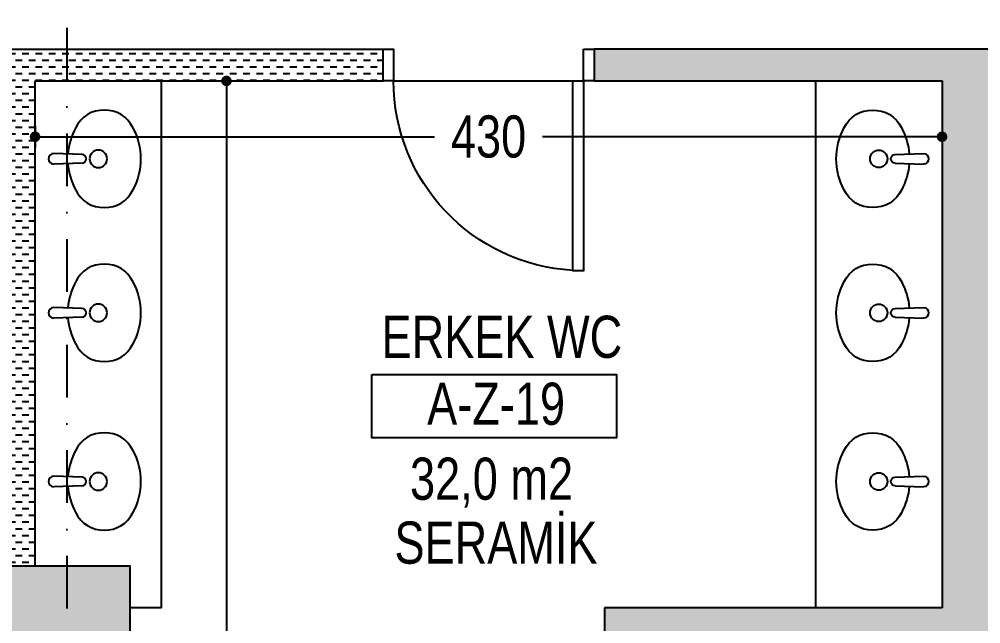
# Model space of a CAD drawing. Header units: centimetres. Extents: x 26569 to 160723, y -3143 to 14565.
# Drawn here: x 51707 to 52162.8, y 3011.1 to 3297.9 of the extents above; entities that cross this region are included whole.
import ezdxf
from ezdxf.enums import TextEntityAlignment as Align

# ---------------------------------------------------------------- set-up
doc = ezdxf.new("R2010")
doc.units = ezdxf.units.CM
doc.header["$LTSCALE"] = 100
doc.linetypes.add('DASHDOT2', pattern=[0.5, 0.25, -0.125, 0, -0.125])
for name, color, linetype in [('A-ANNO-DIMS', 187, 'Continuous'), ('A-ANNO-GRID', 155, 'DASHDOT2'), ('A-ANNO-IDEN', 50, 'Continuous'), ('A-DOOR', 193, 'Continuous'), ('A-FLOR-FIXT', 146, 'Continuous'), ('A-WALL', 134, 'Continuous'), ('A-WALL-HTCH', 8, 'Continuous'), ('S-CONC', 5, 'Continuous'), ('S-HTCH', 8, 'Continuous')]:
    doc.layers.add(name, color=color, linetype=linetype)
doc.styles.add('Fields_100', font='act_simplex.shx', dxfattribs={"width": 0.8, "height": 20})
doc.dimstyles.new('FIELDS_100', dxfattribs={"dimscale": 0, "dimtxt": 20, "dimasz": 5, "dimexe": 5, "dimexo": 5, "dimgap": 5, "dimtad": 0, "dimdec": 0, "dimzin": 0, "dimdsep": 46, "dimtxsty": 'Fields_100', "dimblk": 'DOT', "dimcen": 0.09, "dimclrt": 50, "dimadec": 0, "dimazin": 0, "dimtfac": 1, "dimtdec": 0, "dimtix": 1, "dimtofl": 0, "dimtmove": 1, "dimatfit": 3, "dimfxl": 5, "dimfxlon": 1, "dimtolj": 1, "dimtzin": 0, "dimarcsym": 0})
pattern_1 = [(0, (47244.2896, 54361.0323), (3.175, 3.175), [3.175, -3.175])]

# ---------------------------------------------------------------- blocks, each defined once
blk = doc.blocks.new('KAPI_100')
at = {"layer": 'A-DOOR'}
blk.add_line((5, 15), (95, 15), dxfattribs=at)
blk.add_lwpolyline([(95, 15), (95, 105), (90, 105), (90, 15)], dxfattribs=at)
for points in [[(0, 0), (5, 0), (5, 15), (0, 15)], [(95, 0), (100, 0), (100, 15), (95, 15)]]:
    blk.add_lwpolyline(points, close=True, dxfattribs=at)
blk.add_arc((95, 15), 90, 93.1847, 180, dxfattribs=at)
blk = doc.blocks.new('Mahal kutusu_100')
at = {"color": 0}
blk.add_lwpolyline([(-58, 30), (58, 30), (58, 0), (-58, 0)], close=True, dxfattribs=at)
at = {"color": 0, "style": 'Fields_100', "width": 0.8}
for tag, p in [('MAHAL', (3.64, 37.94)), ('KOD', (0.89, 6.19)), ('ALAN', (-1.26, -29.36)), ('KAPLAMA', (0.85, -59.68))]:
    blk.add_attdef(tag, text='', height=20, dxfattribs=at).set_placement(p, align=Align.CENTER)
blk = doc.blocks.new('LAVABO')
at = {"linetype": 'Continuous'}
for p, q in [((-7.02, 1.87, 0), (-19.21, 2.29, 0)), ((-7.02, 1.87, 0), (-7.02, 1.87, 0)), ((-7.02, -1.88, 0), (-19.21, -2.3, 0)), ((-16.52, -2.21, 0), (-16.52, -2.21, 0))]:
    blk.add_line(p, q, dxfattribs=at)
for centre, radius, start, end in [((2.24, 7.68), 13.32, 88.606, 154.1993), ((2.89, 7.68), 13.32, 25.8007, 91.394), ((14.79, 0), 28, 151.2178, 175.7423), ((-9.66, 0), 28, 0, 28.7822), ((-19.21, -0.01, 0), 2.29, 90, 270), ((-7.08, -0.01, 0), 1.87, 272, 88), ((0, 0), 3.75, 0, 180), ((0, 0), 3.75, 180, 0), ((-9.66, 0), 28, 331.2178, 0), ((14.79, 0), 28, 184.2782, 208.7822), ((2.24, -7.68), 13.32, 205.8007, 271.394), ((2.89, -7.68), 13.32, 268.606, 334.1993)]:
    blk.add_arc(centre, radius, start, end, dxfattribs=at)
blk = doc.blocks.new('_Dot')
at = {"color": 0, "linetype": 'ByBlock', "lineweight": -2}
blk.add_line((-0.5, 0), (-1, 0), dxfattribs=at)
at = {"color": 0, "linetype": 'ByBlock', "const_width": 0.5}
blk.add_lwpolyline([(-0.25, 0, 1), (0.25, 0, 1)], format="xyb", close=True, dxfattribs=at)
blk = doc.blocks.new('*D233')
at = {"layer": 'A-ANNO-DIMS', "color": 0, "lineweight": -2, "transparency": 16777216}
for p, q in [((51800.23, 3268.59), (51810.23, 3268.59)), ((51805.23, 3263.59), (51805.23, 2909.16)), ((51805.23, 2503.59), (51805.23, 2858.02)), ((51800.23, 2498.59), (51810.23, 2498.59))]:
    blk.add_line(p, q, dxfattribs=at)
at = {"layer": 'DEFPOINTS', "color": 0, "transparency": 16777216}
for p in [(51774.48, 3268.59), (51759.48, 2498.59), (51805.23, 2498.59)]:
    blk.add_point(p, dxfattribs=at)
at = {"layer": 'A-ANNO-DIMS', "color": 0, "lineweight": -2, "transparency": 16777216, "xscale": 5, "yscale": 5, "zscale": 5}
for p, rotation in [((51805.23, 3268.59), 90), ((51805.23, 2498.59), 270)]:
    blk.add_blockref('_Dot', p, dxfattribs=dict(at, rotation=rotation))
at = {"layer": 'A-ANNO-DIMS', "color": 50, "transparency": 16777216, "insert": (51805.23, 2883.59), "char_height": 20, "attachment_point": 5, "rotation": 90, "style": 'Fields_100'}
blk.add_mtext('\\A1;770', dxfattribs=at)
blk = doc.blocks.new('*D234')
at = {"layer": 'A-ANNO-DIMS', "color": 0, "lineweight": -2, "transparency": 16777216}
for p, q in [((51714.48, 3247.11), (51714.48, 3237.11)), ((52144.48, 3247.11), (52144.48, 3237.11)), ((51719.48, 3242.11), (51903.9, 3242.11)), ((52139.48, 3242.11), (51955.05, 3242.11))]:
    blk.add_line(p, q, dxfattribs=at)
at = {"layer": 'DEFPOINTS', "color": 0, "transparency": 16777216}
for p in [(51714.48, 3268.59), (52144.48, 3268.59), (52144.48, 3242.11)]:
    blk.add_point(p, dxfattribs=at)
at = {"layer": 'A-ANNO-DIMS', "color": 0, "lineweight": -2, "transparency": 16777216, "xscale": 5, "yscale": 5, "zscale": 5, "rotation": 180}
blk.add_blockref('_Dot', (51714.48, 3242.11), dxfattribs=at)
at = {"layer": 'A-ANNO-DIMS', "color": 0, "lineweight": -2, "transparency": 16777216, "xscale": 5, "yscale": 5, "zscale": 5}
blk.add_blockref('_Dot', (52144.48, 3242.11), dxfattribs=at)
at = {"layer": 'A-ANNO-DIMS', "color": 50, "transparency": 16777216, "insert": (51929.48, 3242.11), "char_height": 20, "attachment_point": 5, "style": 'Fields_100'}
blk.add_mtext('\\A1;430', dxfattribs=at)
blk = doc.blocks.new('*D182')
at = {"layer": 'A-ANNO-DIMS', "color": 0, "lineweight": -2, "transparency": 16777216}
for p, q in [((51759.48, 2975.18), (51759.48, 2965.18)), ((51984.48, 2975.18), (51984.48, 2965.18)), ((51764.48, 2970.18), (51846.4, 2970.18)), ((51979.48, 2970.18), (51897.55, 2970.18))]:
    blk.add_line(p, q, dxfattribs=at)
at = {"layer": 'DEFPOINTS', "color": 0, "transparency": 16777216}
for p in [(51759.48, 3018.59), (51984.48, 3018.59), (51759.48, 2970.18)]:
    blk.add_point(p, dxfattribs=at)
at = {"layer": 'A-ANNO-DIMS', "color": 0, "lineweight": -2, "transparency": 16777216, "xscale": 5, "yscale": 5, "zscale": 5, "rotation": 180}
blk.add_blockref('_Dot', (51759.48, 2970.18), dxfattribs=at)
at = {"layer": 'A-ANNO-DIMS', "color": 0, "lineweight": -2, "transparency": 16777216, "xscale": 5, "yscale": 5, "zscale": 5}
blk.add_blockref('_Dot', (51984.48, 2970.18), dxfattribs=at)
at = {"layer": 'A-ANNO-DIMS', "color": 50, "transparency": 16777216, "insert": (51871.98, 2970.18), "char_height": 20, "attachment_point": 5, "style": 'Fields_100'}
blk.add_mtext('\\A1;225', dxfattribs=at)

msp = doc.modelspace()

# ---------------------------------------------------------------- hatches: boundary and pattern name
at = {"layer": 'A-WALL-HTCH'}
h = msp.add_hatch(dxfattribs=at)
h.set_pattern_fill('DASH', color=256)
h.set_pattern_definition(pattern_1)
h.paths.add_polyline_path([(51714.48, 3268.59), (51879.48, 3268.59), (51879.48, 3283.59), (51639.48, 3283.59), (51639.48, 3268.59), (51699.48, 3268.59), (51699.48, 3038.59), (51714.48, 3038.59)])
h = msp.add_hatch(dxfattribs=at)
h.set_pattern_fill('DASH', color=256)
h.set_pattern_definition(pattern_1)
h.paths.add_polyline_path([(52174.48, 3003.59), (52334.48, 3003.59), (52334.48, 3018.59), (52174.48, 3018.59), (52174.48, 3268.59), (52339.48, 3268.59), (52339.48, 3283.59), (51979.48, 3283.59), (51979.48, 3268.59), (52144.48, 3268.59), (52144.48, 3018.59), (51984.48, 3018.59), (51984.48, 3003.59), (52144.48, 3003.59), (52144.48, 2498.59), (52174.48, 2498.59)])
at = {"layer": 'S-HTCH'}
h = msp.add_hatch(dxfattribs=at)
h.set_pattern_fill('ANSI33', color=256)
h.set_pattern_definition([(45, (47244.2896, 5721.5606), (-4.490128, 4.490128), []), (45, (47248.78, 5721.5606), (-4.490128, 4.490128), [3.175, -1.5875])])
h.paths.add_polyline_path([(51759.48, 2938.59), (51699.48, 2938.59), (51699.48, 3038.59), (51759.48, 3038.59)])
h.paths.add_polyline_path([(50839.48, 2958.59), (50839.48, 3018.59), (50939.48, 3018.59), (50939.48, 2958.59)])
h.paths.add_polyline_path([(52519.48, 2958.59), (52519.48, 3018.59), (52619.48, 3018.59), (52619.48, 2958.59)])
h.paths.add_polyline_path([(51759.48, 1988.59), (51699.48, 1988.59), (51699.48, 2088.59), (51759.48, 2088.59)])
h.paths.add_polyline_path([(51759.48, 2463.59), (51699.48, 2463.59), (51699.48, 2563.59), (51759.48, 2563.59)])
h.paths.add_polyline_path([(51759.48, 3888.59), (51699.48, 3888.59), (51699.48, 3988.59), (51759.48, 3988.59)])
h.paths.add_polyline_path([(51759.48, 4363.59), (51699.48, 4363.59), (51699.48, 4463.59), (51759.48, 4463.59)])
h.paths.add_polyline_path([(51759.48, 4838.59), (51699.48, 4838.59), (51699.48, 4938.59), (51759.48, 4938.59)])
h.paths.add_polyline_path([(51759.48, 5788.59), (51699.48, 5788.59), (51699.48, 5888.59), (51759.48, 5888.59)])
h.paths.add_polyline_path([(51759.48, 6263.59), (51699.48, 6263.59), (51699.48, 6363.59), (51759.48, 6363.59)])
h.paths.add_polyline_path([(51759.48, 6738.59), (51699.48, 6738.59), (51699.48, 6838.59), (51759.48, 6838.59)])
h.paths.add_polyline_path([(50839.48, 1518.59), (50839.48, 1578.59), (50939.48, 1578.59), (50939.48, 1518.59)])
h.paths.add_polyline_path([(51679.48, 1518.59), (51679.48, 1578.59), (51779.48, 1578.59), (51779.48, 1518.59)])
h.paths.add_polyline_path([(52519.48, 1518.59), (52519.48, 1578.59), (52619.48, 1578.59), (52619.48, 1518.59)])
h.paths.add_polyline_path([(50839.48, 2008.59), (50839.48, 2068.59), (50939.48, 2068.59), (50939.48, 2008.59)])
h.paths.add_polyline_path([(52519.48, 2008.59), (52519.48, 2068.59), (52619.48, 2068.59), (52619.48, 2008.59)])
h.paths.add_polyline_path([(50839.48, 2483.59), (50839.48, 2543.59), (50939.48, 2543.59), (50939.48, 2483.59)])
h.paths.add_polyline_path([(52519.48, 2483.59), (52519.48, 2543.59), (52619.48, 2543.59), (52619.48, 2483.59)])
h.paths.add_polyline_path([(50839.48, 3433.59), (50839.48, 3493.59), (50939.48, 3493.59), (50939.48, 3433.59)])
h.paths.add_polyline_path([(51679.48, 3433.59), (51679.48, 3493.59), (51779.48, 3493.59), (51779.48, 3433.59)])
h.paths.add_polyline_path([(52519.48, 3433.59), (52519.48, 3493.59), (52619.48, 3493.59), (52619.48, 3433.59)])
h.paths.add_polyline_path([(50839.48, 3908.59), (50839.48, 3968.59), (50939.48, 3968.59), (50939.48, 3908.59)])
h.paths.add_polyline_path([(52519.48, 3908.59), (52519.48, 3968.59), (52619.48, 3968.59), (52619.48, 3908.59)])
h.paths.add_polyline_path([(50839.48, 4383.59), (50839.48, 4443.59), (50939.48, 4443.59), (50939.48, 4383.59)])
h.paths.add_polyline_path([(52519.48, 4383.59), (52519.48, 4443.59), (52619.48, 4443.59), (52619.48, 4383.59)])
h.paths.add_polyline_path([(50839.48, 4858.59), (50839.48, 4918.59), (50939.48, 4918.59), (50939.48, 4858.59)])
h.paths.add_polyline_path([(52519.48, 4858.59), (52519.48, 4918.59), (52619.48, 4918.59), (52619.48, 4858.59)])
h.paths.add_polyline_path([(50839.48, 5333.59), (50839.48, 5393.59), (50939.48, 5393.59), (50939.48, 5333.59)])
h.paths.add_polyline_path([(51679.48, 5333.59), (51679.48, 5393.59), (51779.48, 5393.59), (51779.48, 5333.59)])
h.paths.add_polyline_path([(52519.48, 5333.59), (52519.48, 5393.59), (52619.48, 5393.59), (52619.48, 5333.59)])
h.paths.add_polyline_path([(50839.48, 5808.59), (50839.48, 5868.59), (50939.48, 5868.59), (50939.48, 5808.59)])
h.paths.add_polyline_path([(52519.48, 5808.59), (52519.48, 5868.59), (52619.48, 5868.59), (52619.48, 5808.59)])
h.paths.add_polyline_path([(50839.48, 6283.59), (50839.48, 6343.59), (50939.48, 6343.59), (50939.48, 6283.59)])
h.paths.add_polyline_path([(52519.48, 6283.59), (52519.48, 6343.59), (52619.48, 6343.59), (52619.48, 6283.59)])
h.paths.add_polyline_path([(50839.48, 6758.59), (50839.48, 6818.59), (50939.48, 6818.59), (50939.48, 6758.59)])
h.paths.add_polyline_path([(52519.48, 6758.59), (52519.48, 6818.59), (52619.48, 6818.59), (52619.48, 6758.59)])
h.paths.add_polyline_path([(50839.48, 7248.59), (50839.48, 7308.59), (50939.48, 7308.59), (50939.48, 7248.59)])
h.paths.add_polyline_path([(51679.48, 7248.59), (51679.48, 7308.59), (51779.48, 7308.59), (51779.48, 7248.59)])
h.paths.add_polyline_path([(52519.48, 7248.59), (52519.48, 7308.59), (52619.48, 7308.59), (52619.48, 7248.59)])

# ---------------------------------------------------------------- linework, layer by layer
at = {"layer": 'A-ANNO-GRID'}
msp.add_line((51729.48, 8203.59), (51729.48, 1408.59), dxfattribs=at)
at = {"layer": 'A-FLOR-FIXT'}
for p, q in [((51774.48, 3018.59), (51774.48, 3268.59)), ((52084.48, 3268.59), (52084.48, 3018.59)), ((51774.48, 3018.59), (51759.48, 3018.59))]:
    msp.add_line(p, q, dxfattribs=at)
at = {"layer": 'A-WALL'}
for p, q in [((51714.48, 3038.59), (51714.48, 3268.59)), ((52144.48, 3268.59), (52144.48, 3018.59)), ((52144.48, 3018.59), (51984.48, 3018.59)), ((51984.48, 3018.59), (51984.48, 3003.59))]:
    msp.add_line(p, q, dxfattribs=at)
for points in [[(51639.48, 3268.59), (51639.48, 3283.59), (51879.48, 3283.59)], [(51714.48, 3268.59), (51879.48, 3268.59), (51879.48, 3283.59)], [(52339.48, 3268.59), (52339.48, 3283.59), (51979.48, 3283.59), (51979.48, 3268.59), (52144.48, 3268.59)]]:
    msp.add_lwpolyline(points, dxfattribs=at)
at = {"layer": 'S-CONC'}
msp.add_lwpolyline([(51759.48, 2938.59), (51699.48, 2938.59), (51699.48, 3038.59), (51759.48, 3038.59)], close=True, dxfattribs=at)

# ---------------------------------------------------------------- block references
at = {"layer": 'A-ANNO-IDEN'}
msp.add_blockref('Mahal kutusu_100', (51932.16, 3099.28), dxfattribs=at).add_auto_attribs({'MAHAL': 'ERKEK WC', 'KOD': 'A-Z-19', 'ALAN': '32,0 m2', 'KAPLAMA': 'SERAMİK'})
at = {"layer": 'A-DOOR', "xscale": -1, "rotation": 180}
msp.add_blockref('KAPI_100', (51879.48, 3283.59), dxfattribs=at)
at = {"layer": 'A-FLOR-FIXT', "color": 0, "yscale": 1.1, "zscale": 1.1}
for p, xscale in [((51744.48, 3231.64), 1.1), ((52114.48, 3231.64), -1.1), ((51744.48, 3158.59), 1.1), ((52114.48, 3158.59), -1.1), ((51744.48, 3078.59), 1.1), ((52114.48, 3078.59), -1.1)]:
    msp.add_blockref('LAVABO', p, dxfattribs=dict(at, xscale=xscale))

# ---------------------------------------------------------------- dimensions: what is measured, and where the dimension line sits
at = {"layer": 'A-ANNO-DIMS'}
for base, p1, p2, picture, middle in [((52144.48, 3242.11), (51714.48, 3268.59), (52144.48, 3268.59), '*D234', (51929.48, 3242.11)), ((51759.48, 2970.18), (51984.48, 3018.59), (51759.48, 3018.59), '*D182', (51871.98, 2970.18))]:
    dim = msp.add_linear_dim(base=base, p1=p1, p2=p2, dimstyle='FIELDS_100', override={"dimscale": 1}, dxfattribs=at)
    dim.commit()
    dim.dimension.update_dxf_attribs({"geometry": picture, "text_midpoint": middle})
dim = msp.add_linear_dim(base=(51805.23, 2498.59), p1=(51774.48, 3268.59), p2=(51759.48, 2498.59), angle=90, dimstyle='FIELDS_100', override={"dimscale": 1}, dxfattribs=at)
dim.commit()
dim.dimension.update_dxf_attribs({"geometry": '*D233', "text_midpoint": (51805.23, 2883.59)})

doc.saveas('drawing.dxf')
